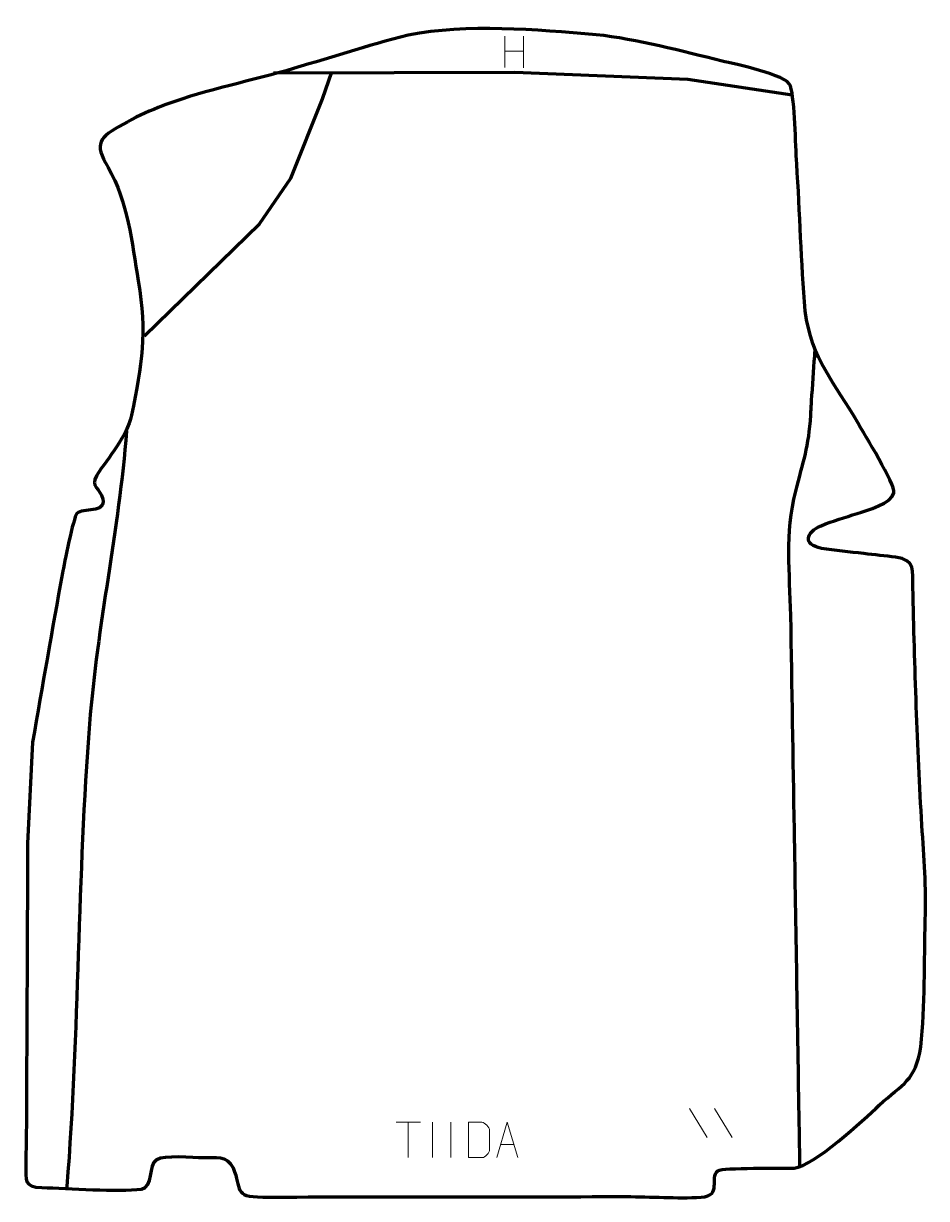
# Model space of a CAD drawing. Header units: millimetres. Extents: x -568 to 70, y -68 to 762.
import ezdxf

# ---------------------------------------------------------------- set-up
doc = ezdxf.new("R2010")
doc.units = ezdxf.units.MM
doc.header["$MEASUREMENT"] = 0
doc.layers.add('layer 1', color=7, linetype='Continuous', plot=False)
doc.layers.add('layer 2', color=7, linetype='Continuous')
doc.layers.add('layer 3', color=7, linetype='Continuous')

msp = doc.modelspace()

# ---------------------------------------------------------------- linework, layer by layer
at = {"layer": 'layer 1', "color": 250, "lineweight": 9}
for points in [[(-304.8649, -14.0632), (-304.8649, -14.0632), (-287.8777, -14.0632), (-287.8777, -14.0632)], [(-296.3711, -38.9932), (-296.3711, -38.9932), (-296.3711, -14.0397), (-296.3711, -14.0397)], [(-279.3713, -14.0294), (-279.3713, -14.0294), (-279.3713, -39.0035), (-279.3713, -39.0035)], [(-266.3713, -14.0294), (-266.3713, -14.0294), (-266.3713, -39.0035), (-266.3713, -39.0035)], [(-231.1191, -29.7438), (-231.1191, -29.7438), (-221.6234, -29.7438), (-221.6234, -29.7438)]]:
    msp.add_open_spline(points, degree=3, dxfattribs=at)
for points, knots in [([(-253.7636, -38.9651), (-251.4318, -38.9647), (-246.4816, -38.9887), (-244.1501, -38.989), (-244.1501, -38.989), (-242.2251, -39.0944), (-238.9065, -35.5528), (-238.9177, -33.5355), (-238.9177, -33.5355), (-238.9181, -27.7654), (-238.9181, -25.5957), (-238.9177, -19.8264), (-238.9177, -19.8264), (-238.922, -17.6883), (-242.2965, -14.0282), (-244.4489, -14.0417), (-244.4489, -14.0417), (-246.7746, -14.0417), (-251.4989, -14.0417), (-253.825, -14.0417), (-253.825, -14.0417), (-253.8246, -19.7886), (-253.7633, -33.2178), (-253.7636, -38.9651)], [0, 0, 0, 0, 0.14285714, 0.14285714, 0.14285714, 0.14285714, 0.28571429, 0.28571429, 0.28571429, 0.28571429, 0.42857143, 0.42857143, 0.42857143, 0.42857143, 0.57142857, 0.57142857, 0.57142857, 0.57142857, 0.71428571, 0.71428571, 0.71428571, 0.71428571, 1, 1, 1, 1]), ([(-233.8417, -38.9932), (-233.8417, -38.9932), (-226.4707, -14.0397), (-226.4707, -14.0397), (-226.4707, -14.0397), (-226.4707, -14.0397), (-218.9008, -38.9932), (-218.9008, -38.9932)], [0, 0, 0, 0, 0.33333333, 0.33333333, 0.33333333, 0.33333333, 1, 1, 1, 1])]:
    msp.add_open_spline(points, degree=3, knots=knots, dxfattribs=at)
at = {"layer": 'layer 2', "color": 250, "lineweight": 9}
for points in [[(-228.167, 753.5227), (-228.167, 753.5227), (-228.167, 731.33), (-228.167, 731.33)], [(-215.0513, 753.5227), (-215.0513, 753.5227), (-215.0513, 731.1724), (-215.0513, 731.1724)], [(-228.1495, 742.8803), (-228.1495, 742.8803), (-215.0513, 742.8803), (-215.0513, 742.8803)], [(-97.7297, -4.3948), (-97.7297, -4.3948), (-85.3654, -24.9391), (-85.3654, -24.9391)], [(-79.9998, -4.3948), (-79.9998, -4.3948), (-67.6355, -24.9391), (-67.6355, -24.9391)]]:
    msp.add_open_spline(points, degree=3, dxfattribs=at)
at = {"layer": 'layer 2', "color": 140, "lineweight": 158}
for points, knots in [([(-482.8147, 541.7871), (-482.8147, 541.7871), (-401.4551, 620.8312), (-401.4551, 620.8312), (-401.4551, 620.8312), (-401.4551, 620.8312), (-379.3624, 653.1105), (-379.3624, 653.1105), (-379.3624, 653.1105), (-379.3624, 653.1105), (-356.8727, 709.2023), (-356.8727, 709.2023), (-356.8727, 709.2023), (-356.8727, 709.2023), (-350.3904, 728.3846), (-350.3904, 728.3846)], [0, 0, 0, 0, 0.2, 0.2, 0.2, 0.2, 0.4, 0.4, 0.4, 0.4, 0.6, 0.6, 0.6, 0.6, 1, 1, 1, 1]), ([(-391.5996, 727.5249), (-391.5996, 727.5249), (-221.2079, 728.054), (-221.2079, 728.054), (-221.2079, 728.054), (-221.2079, 728.054), (-98.9703, 723.0269), (-98.9703, 723.0269), (-98.9703, 723.0269), (-98.9703, 723.0269), (-25.11, 712.0722), (-25.11, 712.0722)], [0, 0, 0, 0, 0.25, 0.25, 0.25, 0.25, 0.5, 0.5, 0.5, 0.5, 1, 1, 1, 1]), ([(-19.7013, -45.4074), (-19.8667, -35.4201), (-20.032, -25.4328), (-20.1974, -15.4454), (-20.1974, -15.4454), (-21.3466, 53.9665), (-22.4959, 123.3784), (-23.6451, 192.7903), (-23.6451, 192.7903), (-24.4802, 243.2263), (-25.3152, 293.6623), (-26.1503, 344.0983), (-26.1503, 344.0983), (-26.8623, 374.6113), (-30.3787, 401.8706), (-22.7124, 431.9952), (-22.7124, 431.9952), (-17.4313, 452.7472), (-13.3806, 463.3784), (-12.0806, 485.6266), (-12.0806, 485.6266), (-11.8799, 489.0611), (-11.694, 492.4965), (-11.4949, 495.9311), (-11.4949, 495.9311), (-10.7625, 506.5094), (-10.0552, 517.0895), (-9.309, 527.6668), (-9.309, 527.6668), (-9.309, 527.6668), (-9.2026, 529.1754), (-9.2026, 529.1754), (-9.2026, 529.1754), (-9.2026, 529.1754), (-8.9888, 532.1966), (-8.9888, 532.1966)], [0, 0, 0, 0, 0.1, 0.1, 0.1, 0.1, 0.2, 0.2, 0.2, 0.2, 0.3, 0.3, 0.3, 0.3, 0.4, 0.4, 0.4, 0.4, 0.5, 0.5, 0.5, 0.5, 0.6, 0.6, 0.6, 0.6, 0.7, 0.7, 0.7, 0.7, 0.8, 0.8, 0.8, 0.8, 1, 1, 1, 1]), ([(-495.3814, 474.2848), (-500.896, 404.517), (-516.0677, 337.3949), (-521.5821, 267.6272), (-521.5821, 267.6272), (-530.0952, 159.9061), (-528.8929, 50.3077), (-537.5671, -59.4392), (-537.5671, -59.4392), (-537.5671, -59.4392), (-537.6853, -60.9342), (-537.6853, -60.9342)], [0, 0, 0, 0, 0.25, 0.25, 0.25, 0.25, 0.5, 0.5, 0.5, 0.5, 1, 1, 1, 1])]:
    msp.add_open_spline(points, degree=3, knots=knots, dxfattribs=at)
at = {"layer": 'layer 3', "color": 242, "lineweight": 158}
msp.add_open_spline([(-565.3008, 183.0126), (-565.3008, 183.0126), (-561.8613, 254.4501), (-561.8613, 254.4501), (-561.8613, 254.4501), (-554.8081, 294.3312), (-547.9036, 334.3051), (-540.6852, 374.1486), (-540.6852, 374.1486), (-539.4425, 380.4469), (-533.0612, 413.2649), (-530.4854, 416.1518), (-530.4854, 416.1518), (-526.5369, 420.5772), (-509.8572, 415.7587), (-512.2425, 426.6306), (-512.2425, 426.6306), (-513.8092, 433.7713), (-521.3078, 435.0163), (-516.6203, 442.8906), (-516.6203, 442.8906), (-508.1599, 456.0798), (-495.2108, 470.2786), (-491.9108, 485.7194), (-491.9108, 485.7194), (-484.7335, 521.7022), (-480.8099, 543.6627), (-487.1512, 580.5534), (-487.1512, 580.5534), (-491.7439, 607.7678), (-494.4448, 636.4049), (-508.4392, 660.7836), (-508.4392, 660.7836), (-518.5591, 678.4129), (-515.2425, 681.3588), (-497.5624, 691.4369), (-497.5624, 691.4369), (-489.6695, 695.9361), (-481.4781, 699.7068), (-473.0499, 703.0815), (-473.0499, 703.0815), (-443.7898, 714.4812), (-412.9003, 720.6688), (-382.7496, 729.1415), (-382.7496, 729.1415), (-354.1865, 737.328), (-325.1666, 746.9686), (-296.4667, 754.1932), (-296.4667, 754.1932), (-254.7983, 762.4814), (-206.0872, 758.0648), (-163.7828, 754.5622), (-163.7828, 754.5622), (-134.739, 751.3191), (-103.1478, 742.9589), (-74.6111, 735.9316), (-74.6111, 735.9316), (-65.9179, 733.8381), (-28.9825, 726.3824), (-26.3911, 718.4241), (-26.3911, 718.4241), (-23.1838, 707.3608), (-22.9542, 676.7439), (-21.994, 663.3366), (-21.994, 663.3366), (-19.6566, 628.8622), (-19.0125, 593.6286), (-16.0024, 559.3604), (-16.0024, 559.3604), (-11.5578, 524.7683), (4.9892, 508.684), (21.4422, 479.9104), (21.4422, 479.9104), (25.7847, 472.3663), (47.664, 436.751), (46.702, 430.7229), (46.702, 430.7229), (45.5397, 423.4389), (27.3118, 418.3336), (20.7342, 416.1917), (20.7342, 416.1917), (12.0954, 413.3787), (3.6673, 410.9686), (-4.7968, 407.5652), (-4.7968, 407.5652), (-15.5127, 403.0174), (-17.9858, 394.1118), (-4.5012, 391.5308), (-4.5012, 391.5308), (4.6837, 389.7727), (15.8398, 389.0907), (25.341, 387.906), (25.341, 387.906), (32.9208, 386.8806), (40.4339, 386.2136), (47.8851, 385.2379), (47.8851, 385.2379), (62.1507, 383.3701), (59.7454, 375.7193), (60.0262, 363.8519), (60.0262, 363.8519), (61.3992, 308.1885), (62.9757, 251.3566), (66.4386, 195.8205), (66.4386, 195.8205), (67.978, 172.5537), (69.6683, 152.469), (68.8213, 128.9584), (68.8213, 128.9584), (67.8945, 99.6613), (68.8862, 68.2814), (65.6959, 39.3131), (65.6959, 39.3131), (61.7304, 14.943), (53.2548, 13.5383), (36.3415, -2.0206), (36.3415, -2.0206), (25.0275, -12.4223), (-10.0001, -45.2936), (-23.8671, -46.4218), (-23.8671, -46.4218), (-31.4118, -46.7037), (-74.594, -45.9059), (-77.6093, -48.3148), (-77.6093, -48.3148), (-84.0346, -53.4481), (-74.1264, -65.9156), (-89.5292, -67.0846), (-89.5292, -67.0846), (-106.6463, -67.9455), (-125.0346, -66.6111), (-142.4403, -66.6282), (-142.4403, -66.6282), (-228.0015, -66.7059), (-313.5658, -66.6239), (-399.1262, -66.9814), (-399.1262, -66.9814), (-420.698, -66.7202), (-413.6397, -61.1364), (-420.2082, -46.3471), (-420.2082, -46.3471), (-424.3353, -37.0546), (-432.6995, -39.0765), (-441.4974, -38.9899), (-441.4974, -38.9899), (-448.0691, -38.8644), (-469.2979, -36.9657), (-474.0111, -40.2951), (-474.0111, -40.2951), (-479.8263, -44.4028), (-476.5962, -60.0199), (-484.7688, -61.3692), (-484.7688, -61.3692), (-501.6601, -63.2269), (-536.223, -60.8218), (-555.2738, -60.1655), (-555.2738, -60.1655), (-568.1964, -59.7205), (-566.5998, -55.6926), (-566.5375, -43.6735), (-566.5375, -43.6735), (-566.4845, -33.4318), (-566.2182, -23.2054), (-566.1565, -12.9688), (-566.1565, -12.9688), (-565.8736, 51.8596), (-565.5904, 116.6881), (-565.3073, 181.5166), (-565.3073, 181.5166), (-565.3073, 181.5166), (-565.3008, 183.0126), (-565.3008, 183.0126)], degree=3, knots=[0, 0, 0, 0, 0.02272727, 0.02272727, 0.02272727, 0.02272727, 0.04545455, 0.04545455, 0.04545455, 0.04545455, 0.06818182, 0.06818182, 0.06818182, 0.06818182, 0.09090909, 0.09090909, 0.09090909, 0.09090909, 0.11363636, 0.11363636, 0.11363636, 0.11363636, 0.13636364, 0.13636364, 0.13636364, 0.13636364, 0.15909091, 0.15909091, 0.15909091, 0.15909091, 0.18181818, 0.18181818, 0.18181818, 0.18181818, 0.20454545, 0.20454545, 0.20454545, 0.20454545, 0.22727273, 0.22727273, 0.22727273, 0.22727273, 0.25, 0.25, 0.25, 0.25, 0.27272727, 0.27272727, 0.27272727, 0.27272727, 0.29545455, 0.29545455, 0.29545455, 0.29545455, 0.31818182, 0.31818182, 0.31818182, 0.31818182, 0.34090909, 0.34090909, 0.34090909, 0.34090909, 0.36363636, 0.36363636, 0.36363636, 0.36363636, 0.38636364, 0.38636364, 0.38636364, 0.38636364, 0.40909091, 0.40909091, 0.40909091, 0.40909091, 0.43181818, 0.43181818, 0.43181818, 0.43181818, 0.45454545, 0.45454545, 0.45454545, 0.45454545, 0.47727273, 0.47727273, 0.47727273, 0.47727273, 0.5, 0.5, 0.5, 0.5, 0.52272727, 0.52272727, 0.52272727, 0.52272727, 0.54545455, 0.54545455, 0.54545455, 0.54545455, 0.56818182, 0.56818182, 0.56818182, 0.56818182, 0.59090909, 0.59090909, 0.59090909, 0.59090909, 0.61363636, 0.61363636, 0.61363636, 0.61363636, 0.63636364, 0.63636364, 0.63636364, 0.63636364, 0.65909091, 0.65909091, 0.65909091, 0.65909091, 0.68181818, 0.68181818, 0.68181818, 0.68181818, 0.70454545, 0.70454545, 0.70454545, 0.70454545, 0.72727273, 0.72727273, 0.72727273, 0.72727273, 0.75, 0.75, 0.75, 0.75, 0.77272727, 0.77272727, 0.77272727, 0.77272727, 0.79545455, 0.79545455, 0.79545455, 0.79545455, 0.81818182, 0.81818182, 0.81818182, 0.81818182, 0.84090909, 0.84090909, 0.84090909, 0.84090909, 0.86363636, 0.86363636, 0.86363636, 0.86363636, 0.88636364, 0.88636364, 0.88636364, 0.88636364, 0.90909091, 0.90909091, 0.90909091, 0.90909091, 0.93181818, 0.93181818, 0.93181818, 0.93181818, 0.95454545, 0.95454545, 0.95454545, 0.95454545, 1, 1, 1, 1], dxfattribs=at)

doc.saveas('drawing.dxf')
